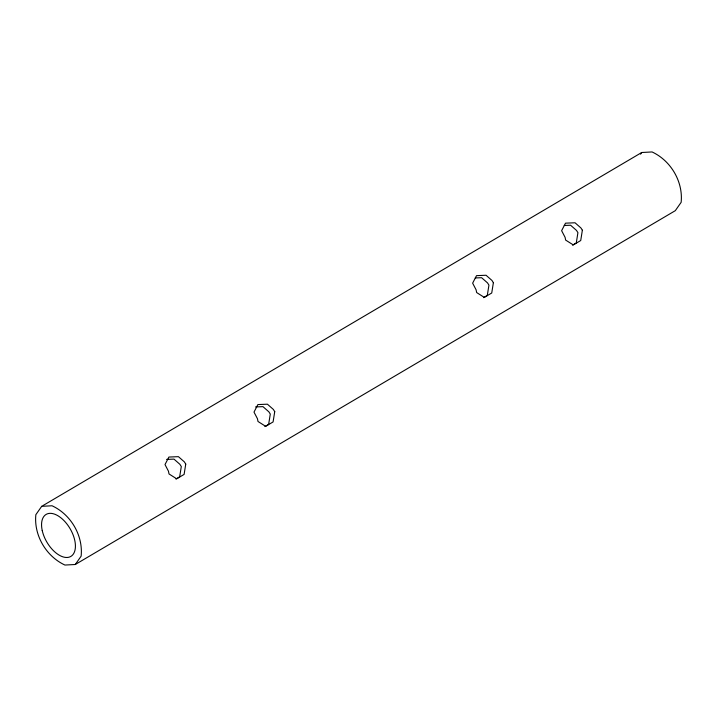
<?xml version="1.0" encoding="UTF-8"?>
<svg xmlns="http://www.w3.org/2000/svg" width="717" height="717" viewBox="0 0 717 717"><rect width="100%" height="100%" fill="white"/><g stroke="black" fill="none" stroke-linecap="round" stroke-linejoin="round"><path stroke-width="1.08" d="M41.703 506.327L35.85 514.681C33.735 535.348 46.166 556.356 64.933 565.05L75.285 564.494L675.297 210.673L681.15 202.319C683.265 181.652 670.834 160.644 652.067 151.95L641.715 152.506L41.703 506.327L52.054 505.772C70.831 514.465 83.253 535.474 81.138 556.141L75.285 564.494M640.541 154.173L641.715 152.506M175.934 479.055L179.662 476.859L181.302 466.534L179.877 464.302L173.98 459.113L166.559 459.409M264.923 426.579L268.642 424.383L270.282 414.059L268.866 411.827L262.96 406.638L255.548 406.933M483.572 297.645L487.291 295.449L488.931 285.124L487.515 282.892L481.609 277.703L475.254 277.954M572.551 245.169L576.28 242.973L577.92 232.649L576.495 230.417L570.598 225.228L564.243 225.488M185.748 464.087L184.108 474.412L176.66 478.804L169.015 473.955L168.468 471.212L165.009 464.58L168.889 457.052L178.425 456.666L184.332 461.856L185.748 464.087M274.736 411.621L273.087 421.937L265.648 426.328L258.003 421.479L257.457 418.737L253.997 412.105L257.878 404.576L267.414 404.191L273.311 409.389L274.736 411.621M493.377 282.686L491.737 293.002L484.289 297.394L476.653 292.545L476.097 289.802L472.637 283.17L476.527 275.642L486.054 275.256L491.961 280.455L493.377 282.686M582.365 230.211L580.725 240.536L573.277 244.918L565.632 240.078L565.086 237.327L561.626 230.695L565.507 223.166L575.043 222.781L580.949 227.979L582.365 230.211M42.213 530.455A24.369 13.417 59.5 0 0 70.678 556.517A24.369 13.417 59.5 0 0 62.585 519.26A24.369 13.417 59.5 0 0 42.213 530.455"/></g></svg>
